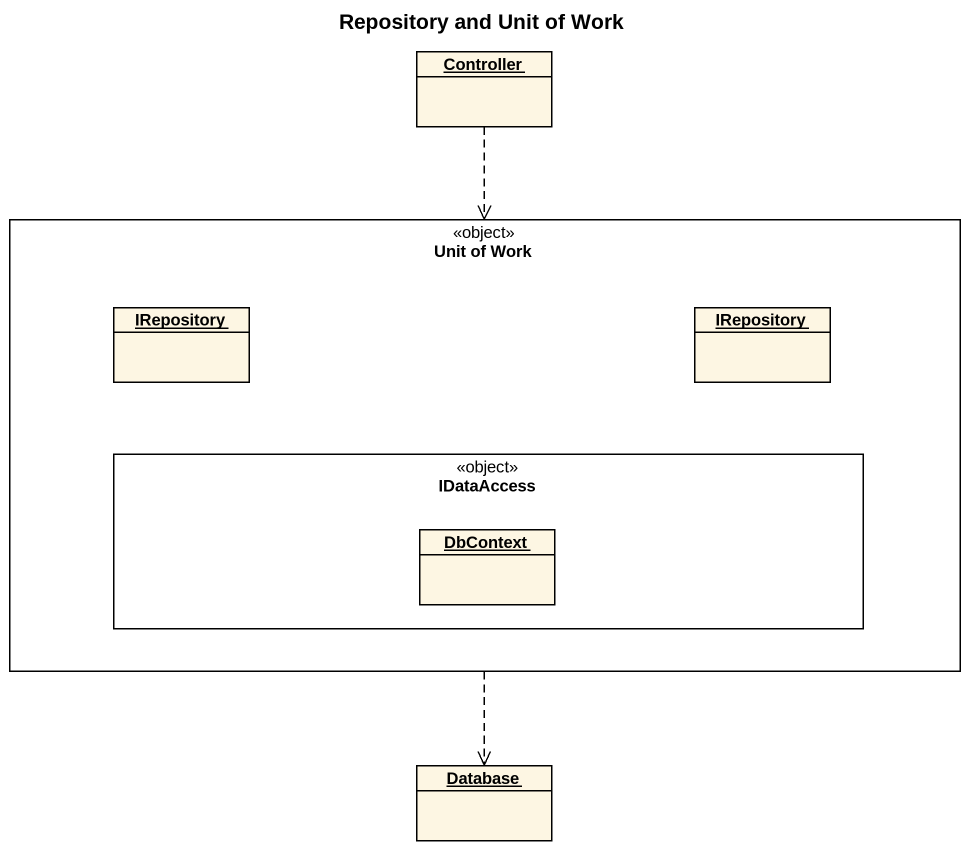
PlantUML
@startuml
title Repository and Unit of Work
hide circle
hide empty members
object Controller
rectangle "Unit of Work" as Unit_of_Work <<object>> {
  object IRepository
  object "IRepository" as IRepository_2
  rectangle IDataAccess <<object>> {
    object DbContext
  }
}
object "Database" as Database_
Controller ..> Unit_of_Work
Unit_of_Work ..> Database_
@enduml
